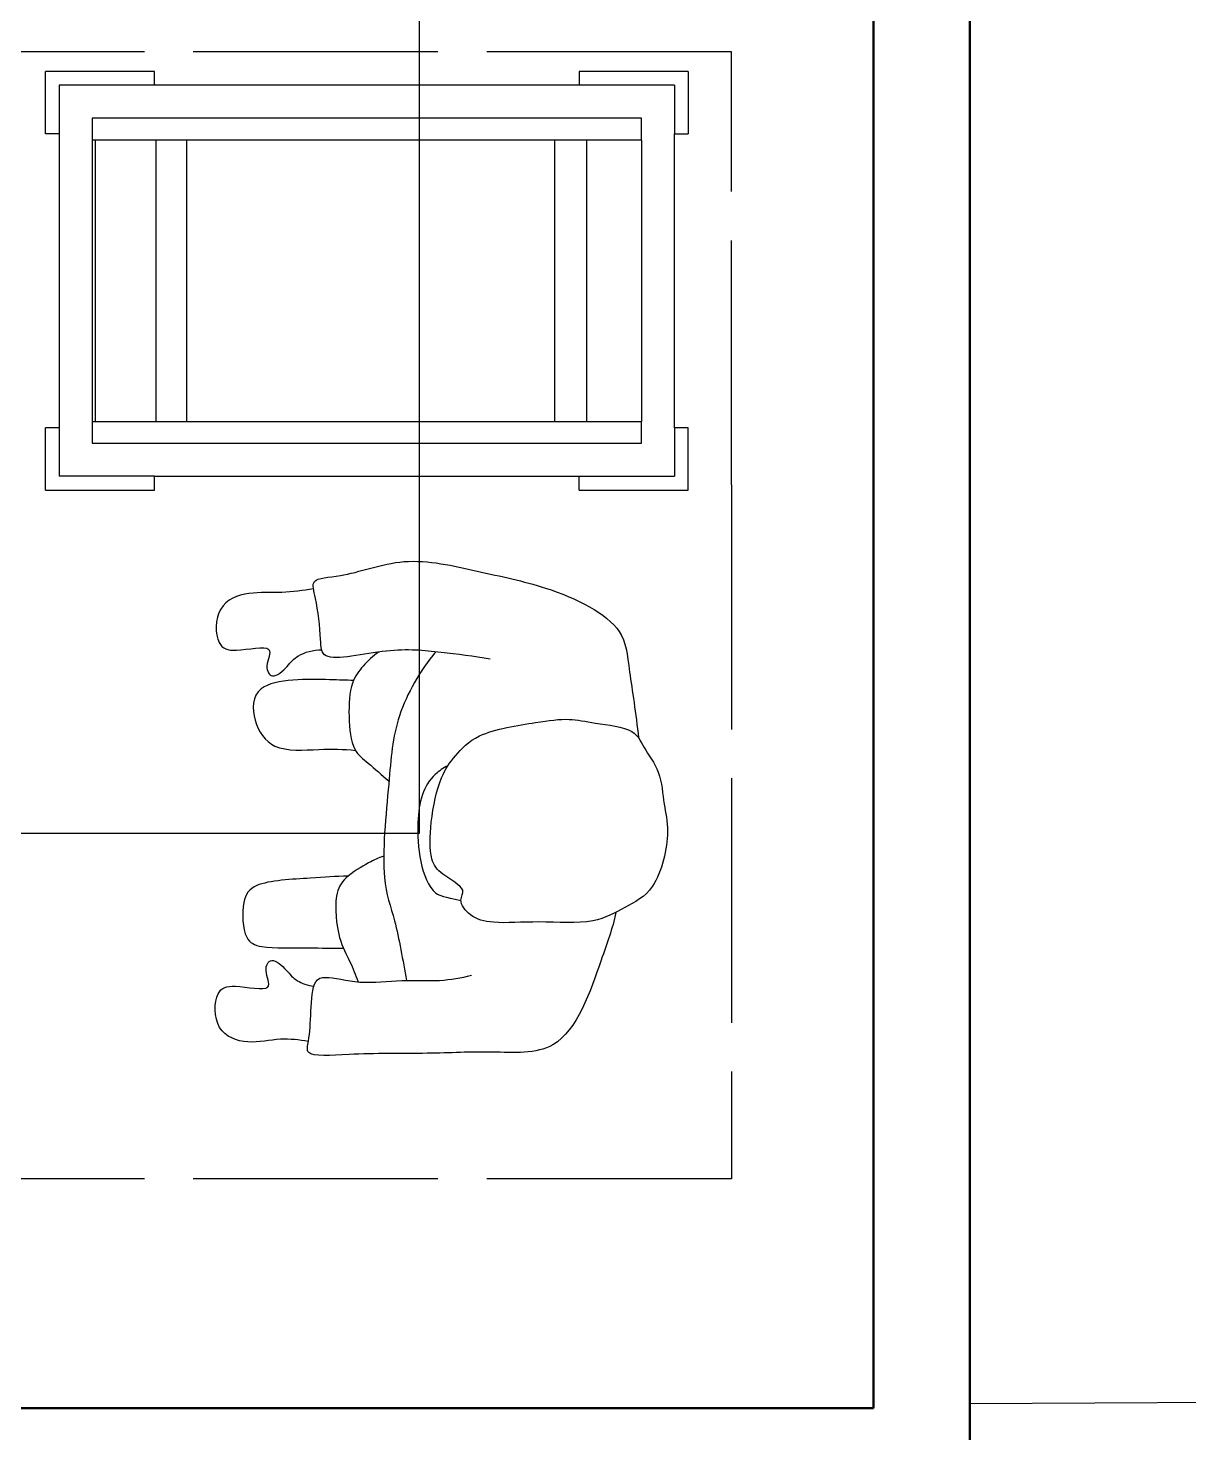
# Model space of a CAD drawing. Header units: millimetres. Extents: x 44692 to 333458, y -26854 to 14445.
# Drawn here: x 154012 to 155217, y -10402 to -8943 of the extents above; entities that cross this region are included whole.
import ezdxf

# ---------------------------------------------------------------- set-up
doc = ezdxf.new("R2010")
doc.units = ezdxf.units.MM
doc.header["$LTSCALE"] = 100
doc.linetypes.add('DASHEDX2', pattern=[3.048, 2.54, -0.508])
doc.linetypes.add('DIVIDEX2', pattern=[6.604, 5.08, -0.508, 0, -0.508, 0, -0.508])
for name, color, linetype in [('Area circulacion', 50, 'DASHEDX2'), ('Area proceso', 90, 'DASHEDX2'), ('Flujo linea B', 160, 'Continuous'), ('Personal', 171, 'Continuous'), ('Puertas', 43, 'DIVIDEX2'), ('Transporte semielaborado', 30, 'Continuous')]:
    doc.layers.add(name, color=color, linetype=linetype)
doc.layers.add('Paredes', color=7, linetype='Continuous', lineweight=50)

# ---------------------------------------------------------------- blocks, each defined once
blk = doc.blocks.new('Bakery Trolley pl')
at = {"layer": 'Transporte semielaborado'}
for p, q in [((0.1804, 0.6253), (0.2371, 0.6253)), ((0.1804, 0.6253), (0.1804, 0.526)), ((0.2371, 0.6127), (0.2371, 0.6253)), ((0.5048, 0.6127), (0.5048, 0.6253)), ((0.5048, 0.6253), (0.5615, 0.6253)), ((0.5615, 0.526), (0.5615, 0.6253)), ((0.2371, 0.6127), (0.1929, 0.6127)), ((0.1929, 0.526), (0.1929, 0.6127)), ((0.5048, 0.6127), (0.2371, 0.6127)), ((0.5489, 0.6127), (0.5048, 0.6127)), ((0.5489, 0.526), (0.5489, 0.6127)), ((0.2229, 0.5827), (0.2229, 0.0827)), ((0.2429, 0.5827), (0.2229, 0.5827)), ((0.2429, 0.5827), (0.2429, 0.5798)), ((0.4989, 0.5827), (0.2429, 0.5827)), ((0.2429, 0.5798), (0.4989, 0.5798)), ((0.2429, 0.5798), (0.2429, 0.5245)), ((0.5189, 0.5827), (0.4989, 0.5827)), ((0.4989, 0.5798), (0.4989, 0.5827)), ((0.4989, 0.5245), (0.4989, 0.5798)), ((0.5189, 0.0827), (0.5189, 0.5827)), ((0.1804, 0.526), (0.1929, 0.526)), ((0.1929, 0.526), (0.1929, 0.1394)), ((0.2429, 0.5245), (0.4989, 0.5245)), ((0.2429, 0.5245), (0.2429, 0.4967)), ((0.4989, 0.4967), (0.4989, 0.5245)), ((0.5489, 0.526), (0.5615, 0.526)), ((0.5489, 0.1394), (0.5489, 0.526)), ((0.2429, 0.4967), (0.4989, 0.4967)), ((0.2429, 0.4967), (0.2429, 0.1615)), ((0.4989, 0.1615), (0.4989, 0.4967)), ((0.2429, 0.1615), (0.4989, 0.1615)), ((0.2429, 0.1615), (0.2429, 0.1325)), ((0.4989, 0.1325), (0.4989, 0.1615)), ((0.1804, 0.1394), (0.1929, 0.1394)), ((0.1804, 0.1394), (0.1804, 0.0402)), ((0.1929, 0.1394), (0.1929, 0.0527)), ((0.2429, 0.1325), (0.4989, 0.1325)), ((0.2429, 0.1325), (0.2429, 0.0827)), ((0.4989, 0.0827), (0.4989, 0.1325)), ((0.5615, 0.1394), (0.5489, 0.1394)), ((0.5489, 0.0527), (0.5489, 0.1394)), ((0.5615, 0.0402), (0.5615, 0.1394)), ((0.2229, 0.0827), (0.2429, 0.0827)), ((0.4989, 0.0827), (0.2429, 0.0827)), ((0.4989, 0.0827), (0.5189, 0.0827)), ((0.2371, 0.0527), (0.1929, 0.0527)), ((0.2371, 0.0402), (0.2371, 0.0527)), ((0.2371, 0.0527), (0.5048, 0.0527)), ((0.5048, 0.0527), (0.5048, 0.0402)), ((0.5489, 0.0527), (0.5048, 0.0527)), ((0.1804, 0.0402), (0.2371, 0.0402)), ((0.5615, 0.0402), (0.5048, 0.0402))]:
    blk.add_line(p, q, dxfattribs=at)
blk = doc.blocks.new('pa17-16')
for points, knots in [([(5.62, 2.5537), (5.6188, 2.5427), (5.6154, 2.5253), (5.6223, 2.4901), (5.6346, 2.4293), (5.661, 2.4064), (5.685, 2.3908), (5.7322, 2.3832), (5.7723, 2.3842), (5.7881, 2.3969), (5.8018, 2.4268), (5.8146, 2.4162), (5.8324, 2.4305), (5.8382, 2.4568), (5.8318, 2.5038), (5.8344, 2.5615), (5.8137, 2.5937), (5.7944, 2.6284), (5.7307, 2.6388), (5.7037, 2.6296), (5.6679, 2.626), (5.6442, 2.6055), (5.6228, 2.5961), (5.6214, 2.5667), (5.62, 2.5537)], [0, 0, 0, 0, 0.297584, 0.631064, 1.068635, 1.39533, 1.69617, 2.097861, 2.458938, 2.716293, 3.010442, 3.199165, 3.447293, 3.731671, 4.119196, 4.541864, 4.881702, 5.22714, 5.673063, 5.989311, 6.327668, 6.644571, 6.906626, 7.259736, 7.259736, 7.259736, 7.259736]), ([(5.5575, 2.4391), (5.5549, 2.4218), (5.5525, 2.3852), (5.5491, 2.3329), (5.5712, 2.2599), (5.5431, 2.2589), (5.5029, 2.2526), (5.4793, 2.2435), (5.4785, 2.2813), (5.4499, 2.3438), (5.4658, 2.4235), (5.4776, 2.5033), (5.5116, 2.5798), (5.5552, 2.585), (5.608, 2.5962), (5.6336, 2.6001)], [0, 0, 0, 0, 0.404899, 0.829805, 1.276298, 1.516647, 1.885942, 2.122553, 2.418487, 2.881882, 3.382407, 3.897515, 4.613825, 5.020942, 5.393355, 5.393355, 5.393355, 5.393355]), ([(5.8196, 2.5846), (5.837, 2.5819), (5.8817, 2.5675), (5.9755, 2.5418), (5.972, 2.4609), (5.9791, 2.3926), (5.9812, 2.315), (5.9891, 2.2612), (5.9692, 2.2664), (5.9401, 2.2663), (5.9063, 2.2668), (5.9005, 2.2811), (5.909, 2.3184), (5.9007, 2.3606), (5.9019, 2.4011), (5.8964, 2.4238), (5.8933, 2.4348)], [6.682038, 6.682038, 6.682038, 6.682038, 7.076266, 7.806153, 8.304227, 8.77662, 9.284333, 9.649979, 9.844608, 10.160206, 10.472731, 10.661147, 10.998544, 11.371438, 11.724832, 12.051545, 12.051545, 12.051545, 12.051545]), ([(5.6724, 2.3994), (5.675, 2.3947), (5.6837, 2.383), (5.7041, 2.3718), (5.7348, 2.3697), (5.774, 2.3728), (5.8085, 2.3874), (5.8116, 2.4015), (5.8144, 2.4199)], [0.121052, 0.121052, 0.121052, 0.121052, 0.297289, 0.584433, 0.895396, 1.26174, 1.600834, 1.760925, 1.760925, 1.760925, 1.760925]), ([(5.5522, 2.3809), (5.573, 2.3653), (5.6222, 2.3398), (5.6924, 2.3383), (5.7952, 2.3323), (5.8376, 2.352), (5.881, 2.3613), (5.9019, 2.366)], [0, 0, 0, 0, 0.49262, 0.970296, 1.525877, 1.91054, 2.357805, 2.357805, 2.357805, 2.357805]), ([(5.5552, 2.3206), (5.5597, 2.3147), (5.5706, 2.3043), (5.5892, 2.2916), (5.6248, 2.2913), (5.6613, 2.2967), (5.6731, 2.3154), (5.6858, 2.3299), (5.6912, 2.3378)], [0, 0, 0, 0, 0.262594, 0.520609, 0.853848, 1.185107, 1.43842, 1.738028, 1.738028, 1.738028, 1.738028]), ([(5.7713, 2.3359), (5.7736, 2.3305), (5.7786, 2.3203), (5.7954, 2.2951), (5.8154, 2.2848), (5.8612, 2.2906), (5.8838, 2.3057), (5.8988, 2.3117), (5.9058, 2.3148)], [0, 0, 0, 0, 0.233477, 0.532145, 0.79329, 1.163492, 1.458071, 1.725911, 1.725911, 1.725911, 1.725911]), ([(5.5867, 2.2952), (5.5866, 2.2877), (5.5872, 2.2667), (5.5883, 2.1873), (5.6353, 2.19), (5.6673, 2.2128), (5.6606, 2.2618), (5.6599, 2.2881), (5.6606, 2.3008)], [0.078483, 0.078483, 0.078483, 0.078483, 0.321516, 0.797556, 1.122606, 1.448668, 1.830958, 2.166281, 2.166281, 2.166281, 2.166281]), ([(5.7943, 2.2992), (5.7951, 2.2858), (5.7984, 2.2614), (5.8038, 2.2002), (5.8255, 2.1869), (5.8672, 2.191), (5.8755, 2.2117), (5.8718, 2.2605), (5.8715, 2.286), (5.871, 2.2978)], [0, 0, 0, 0, 0.353805, 0.775896, 1.041599, 1.377968, 1.615337, 2.001902, 2.313716, 2.313716, 2.313716, 2.313716]), ([(5.9713, 2.2652), (5.9703, 2.2553), (5.9686, 2.234), (5.9786, 2.2017), (5.9668, 2.1644), (5.9218, 2.1628), (5.9134, 2.1832), (5.9229, 2.229), (5.8988, 2.2135), (5.882, 2.2215), (5.8976, 2.2397), (5.908, 2.248), (5.912, 2.2618), (5.9127, 2.2683)], [0.038839, 0.038839, 0.038839, 0.038839, 0.324329, 0.654038, 0.980089, 1.31306, 1.562526, 1.890179, 2.123217, 2.319335, 2.559559, 2.78492, 2.989829, 2.989829, 2.989829, 2.989829]), ([(5.4915, 2.2484), (5.4936, 2.2374), (5.4981, 2.215), (5.4968, 2.1806), (5.512, 2.1445), (5.5569, 2.147), (5.5634, 2.1681), (5.5498, 2.2128), (5.5753, 2.1995), (5.5912, 2.209), (5.5741, 2.2257), (5.5617, 2.2339), (5.5559, 2.2515), (5.5556, 2.26)], [0, 0, 0, 0, 0.324329, 0.654038, 0.980089, 1.31306, 1.562526, 1.890179, 2.123217, 2.319335, 2.559559, 2.78492, 3.066636, 3.066636, 3.066636, 3.066636])]:
    blk.add_open_spline(points, degree=3, knots=knots)

msp = doc.modelspace()

# ---------------------------------------------------------------- linework, layer by layer
at = {"layer": 'Area circulacion'}
msp.add_line((154989.94, -10371.917), (154989.94, -10376.822), dxfattribs=at)
at = {"layer": 'Area proceso', "color": 3}
for p, q in [((154742.356, -8967.563), (153994, -8967.563)), ((154742.356, -9417.563), (154742.356, -8967.563)), ((154742.356, -9417.563), (154742.356, -10138.563)), ((154742.356, -10138.563), (153940.927, -10138.563))]:
    msp.add_line(p, q, dxfattribs=at)
at = {"layer": 'Flujo linea B'}
for p, q in [((154418.115, -7974.101), (154418.115, -9779.85)), ((154418.115, -9779.85), (151858.13, -9779.85))]:
    msp.add_line(p, q, dxfattribs=at)
at = {"layer": 'Paredes'}
for p, q in [((154889.94, -10371.917), (154889.94, -8629.274)), ((154989.94, -8629.274), (154989.94, -10371.917)), ((148511.465, -10376.822), (154889.94, -10376.822)), ((154889.94, -10371.917), (154889.94, -10376.822)), ((154989.94, -10371.917), (154989.94, -10372.004)), ((154989.94, -10371.917), (154989.941, -10476.822))]:
    msp.add_line(p, q, dxfattribs=at)
at = {"layer": 'Puertas'}
msp.add_line((154989.94, -10371.917), (155981.107, -10367.012), dxfattribs=at)

# ---------------------------------------------------------------- block references
at = {"layer": 'Personal', "xscale": 979.1504951166479, "yscale": 979.1504951166479, "zscale": 979.1504951166479, "rotation": 267.3569437258108}
msp.add_blockref('pa17-16', (152357.136, -4052.817), dxfattribs=at)
at = {"layer": 'Transporte semielaborado', "xscale": 1141.039974711085, "yscale": 1141.039974711085, "zscale": 1141.039974711085, "rotation": 89.99999999999993}
msp.add_blockref('Bakery Trolley pl', (154743.449, -9628.724), dxfattribs=at)

doc.saveas('drawing.dxf')
